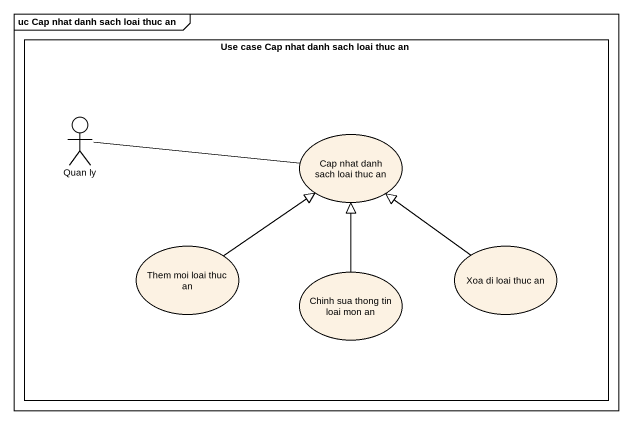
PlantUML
@startuml
mainframe uc Cap nhat danh sach loai thuc an
rectangle "Use case Cap nhat danh sach loai thuc an" as Use_case_Cap_nhat_danh_sach {
  actor "Quan ly" as Quan_ly
  usecase "Cap nhat danh sach loai thuc an" as Cap_nhat_danh_sach_loai
  usecase "Them moi loai thuc an" as Them_moi_loai_thuc_an
  usecase "Chinh sua thong tin loai mon an" as Chinh_sua_thong_tin_loai
  usecase "Xoa di loai thuc an" as Xoa_di_loai_thuc_an
}
Quan_ly -right- Cap_nhat_danh_sach_loai
Them_moi_loai_thuc_an -up-|> Cap_nhat_danh_sach_loai
Chinh_sua_thong_tin_loai -up-|> Cap_nhat_danh_sach_loai
Xoa_di_loai_thuc_an -up-|> Cap_nhat_danh_sach_loai
@enduml
